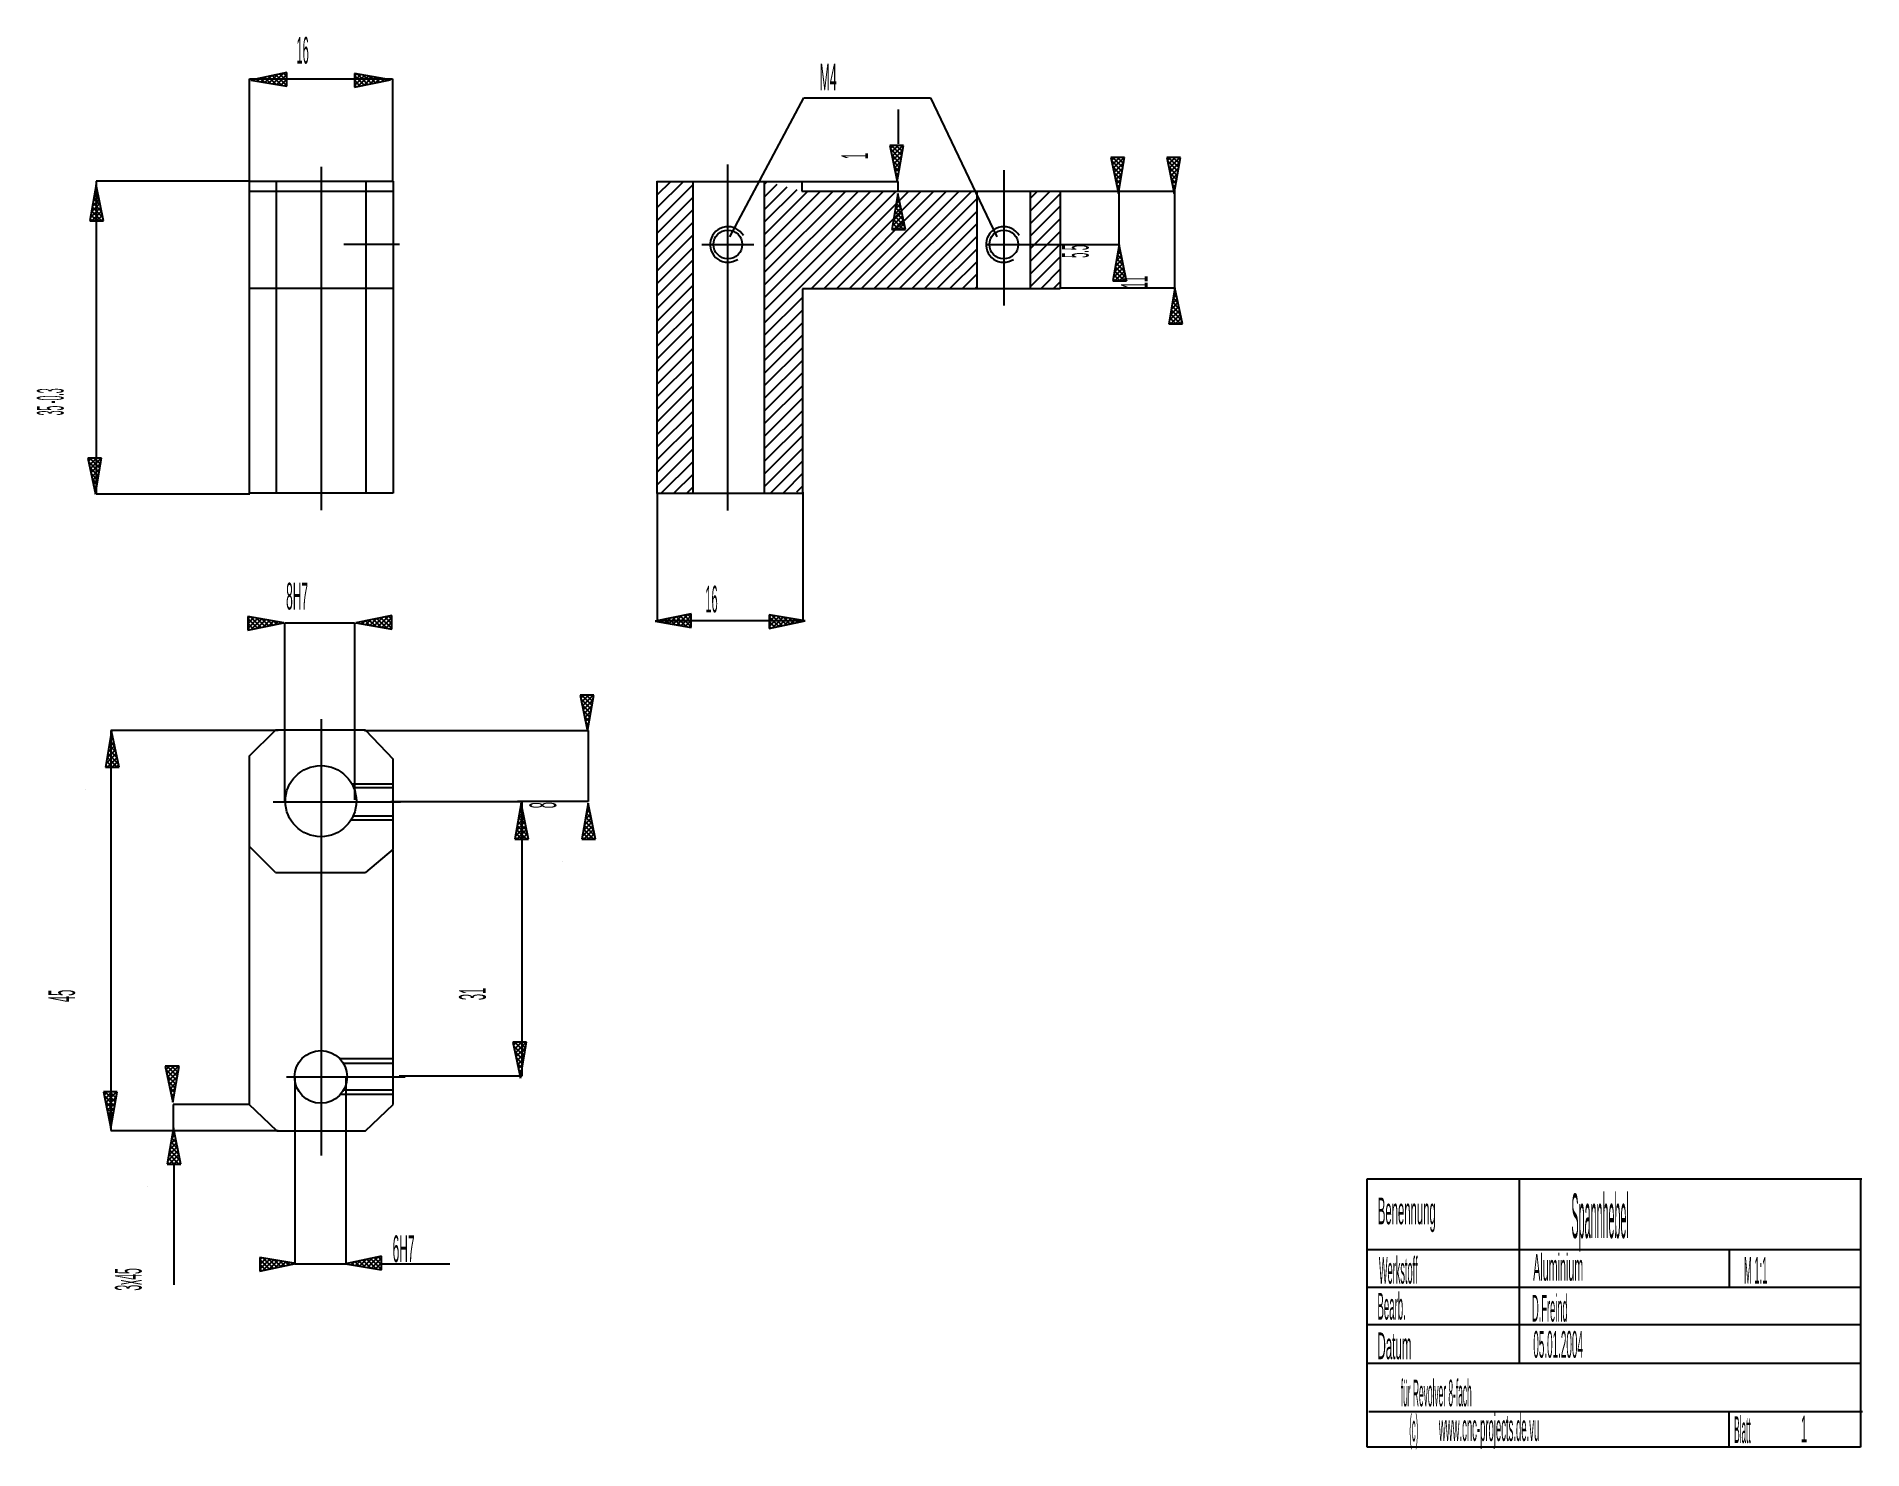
# Model space of a CAD drawing. Extents: x 3.02 to 11.09, y 0.36 to 6.6.
import ezdxf

# ---------------------------------------------------------------- set-up
doc = ezdxf.new("R2010")
doc.units = 0
doc.header["$LTSCALE"] = 10
doc.linetypes.add('DASHDOT', pattern=[1, 0.5, -0.25, 0, -0.25])
doc.layers.add('1', color=1, linetype='CONTINUOUS')

msp = doc.modelspace()

# ---------------------------------------------------------------- linework, layer by layer
at = {"layer": '1', "color": 0, "linetype": 'CONTINUOUS'}
for p, q in [((3.9588, 5.9626), (3.9588, 6.4147)), ((3.9588, 6.4147), (4.5912, 6.4147)), ((4.1244, 6.4432), (3.9651, 6.41)), ((4.1244, 6.4432), (3.9651, 6.41)), ((3.9651, 6.41), (3.9651, 6.41)), ((3.9651, 6.41), (4.1244, 6.3828)), ((3.9651, 6.41), (3.9651, 6.41)), ((3.9651, 6.41), (4.1244, 6.3828)), ((3.9775, 6.4079), (3.9736, 6.4118)), ((3.9775, 6.4079), (3.9736, 6.4118)), ((3.9789, 6.4129), (3.9744, 6.4084)), ((3.9789, 6.4129), (3.9744, 6.4084)), ((4.0025, 6.4036), (3.9907, 6.4153)), ((4.0025, 6.4036), (3.9907, 6.4153)), ((4.005, 6.4183), (3.9921, 6.4054)), ((4.005, 6.4183), (3.9921, 6.4054)), ((4.0274, 6.3994), (4.0078, 6.4189)), ((4.0274, 6.3994), (4.0078, 6.4189)), ((4.0311, 6.4237), (4.0097, 6.4024)), ((4.0311, 6.4237), (4.0097, 6.4024)), ((4.0523, 6.3951), (4.0249, 6.4225)), ((4.0523, 6.3951), (4.0249, 6.4225)), ((4.0572, 6.4292), (4.0273, 6.3994)), ((4.0572, 6.4292), (4.0273, 6.3994)), ((4.0772, 6.3909), (4.042, 6.426)), ((4.0772, 6.3909), (4.042, 6.426)), ((4.0833, 6.4346), (4.045, 6.3963)), ((4.0833, 6.4346), (4.045, 6.3963)), ((4.1021, 6.3866), (4.0591, 6.4296)), ((4.1021, 6.3866), (4.0591, 6.4296)), ((4.1094, 6.4401), (4.0626, 6.3933)), ((4.1094, 6.4401), (4.0626, 6.3933)), ((4.1244, 6.3849), (4.0762, 6.4332)), ((4.1244, 6.3849), (4.0762, 6.4332)), ((4.1244, 6.4344), (4.0803, 6.3903)), ((4.1244, 6.4344), (4.0803, 6.3903)), ((4.1244, 6.4056), (4.0933, 6.4367)), ((4.1244, 6.4056), (4.0933, 6.4367)), ((4.1244, 6.4138), (4.0979, 6.3873)), ((4.1244, 6.4138), (4.0979, 6.3873)), ((4.1244, 6.4263), (4.1104, 6.4403)), ((4.1244, 6.4263), (4.1104, 6.4403)), ((4.1244, 6.3931), (4.1156, 6.3843)), ((4.1244, 6.3931), (4.1156, 6.3843)), ((4.1244, 6.3828), (4.1244, 6.4432)), ((4.1244, 6.3828), (4.1244, 6.4432)), ((4.1244, 6.3828), (4.1244, 6.4432)), ((4.1244, 6.3828), (4.1244, 6.4432)), ((4.5823, 6.411), (4.423, 6.4382)), ((4.423, 6.4382), (4.423, 6.3778)), ((4.423, 6.4382), (4.423, 6.3778)), ((4.5823, 6.411), (4.423, 6.4382)), ((4.423, 6.4382), (4.423, 6.3778)), ((4.423, 6.4382), (4.423, 6.3778)), ((4.4324, 6.4366), (4.423, 6.4273)), ((4.4324, 6.4366), (4.423, 6.4273)), ((4.45, 6.4336), (4.423, 6.4066)), ((4.45, 6.4336), (4.423, 6.4066)), ((4.4677, 6.4306), (4.423, 6.386)), ((4.4677, 6.4306), (4.423, 6.386)), ((4.4658, 6.3867), (4.423, 6.4294)), ((4.4658, 6.3867), (4.423, 6.4294)), ((4.423, 6.3778), (4.5823, 6.411)), ((4.423, 6.3778), (4.5823, 6.411)), ((4.4487, 6.3831), (4.423, 6.4088)), ((4.4487, 6.3831), (4.423, 6.4088)), ((4.4316, 6.3796), (4.423, 6.3881)), ((4.4316, 6.3796), (4.423, 6.3881)), ((4.4829, 6.3903), (4.4374, 6.4357)), ((4.4829, 6.3903), (4.4374, 6.4357)), ((4.4853, 6.4276), (4.4388, 6.3811)), ((4.4853, 6.4276), (4.4388, 6.3811)), ((4.5, 6.3938), (4.4623, 6.4315)), ((4.5, 6.3938), (4.4623, 6.4315)), ((4.5029, 6.4246), (4.4649, 6.3865)), ((4.5029, 6.4246), (4.4649, 6.3865)), ((4.517, 6.3974), (4.4872, 6.4272)), ((4.517, 6.3974), (4.4872, 6.4272)), ((4.5206, 6.4215), (4.491, 6.392)), ((4.5206, 6.4215), (4.491, 6.392)), ((4.5341, 6.401), (4.5121, 6.423)), ((4.5341, 6.401), (4.5121, 6.423)), ((4.5382, 6.4185), (4.5171, 6.3974)), ((4.5382, 6.4185), (4.5171, 6.3974)), ((4.5512, 6.4045), (4.537, 6.4187)), ((4.5512, 6.4045), (4.537, 6.4187)), ((4.5559, 6.4155), (4.5432, 6.4028)), ((4.5559, 6.4155), (4.5432, 6.4028)), ((4.5683, 6.4081), (4.5619, 6.4145)), ((4.5683, 6.4081), (4.5619, 6.4145)), ((4.5735, 6.4125), (4.5693, 6.4083)), ((4.5735, 6.4125), (4.5693, 6.4083)), ((4.5823, 6.411), (4.5823, 6.411)), ((4.5823, 6.411), (4.5823, 6.411)), ((4.5912, 6.4147), (4.5912, 5.9649)), ((6.0832, 5.7163), (6.4106, 6.3314)), ((6.4106, 6.3314), (6.9707, 6.3314)), ((6.9707, 6.3314), (7.2636, 5.7163)), ((6.8289, 6.1285), (6.8289, 6.2796)), ((6.8505, 6.1212), (6.7901, 6.1212)), ((6.7901, 6.1212), (6.8233, 5.9619)), ((6.8505, 6.1212), (6.7901, 6.1212)), ((6.8071, 6.1212), (6.793, 6.1072)), ((6.8399, 6.059), (6.7934, 6.1055)), ((6.8277, 6.1212), (6.7966, 6.0901)), ((6.8429, 6.0766), (6.7983, 6.1212)), ((6.8369, 6.0413), (6.7988, 6.0794)), ((6.8484, 6.1212), (6.8002, 6.073)), ((6.8467, 6.0989), (6.8037, 6.0559)), ((6.8424, 6.074), (6.8073, 6.0388)), ((6.8459, 6.0943), (6.8189, 6.1212)), ((6.8233, 5.9619), (6.8505, 6.1212)), ((6.8489, 6.1119), (6.8396, 6.1212)), ((7.8286, 6.0681), (7.7682, 6.0681)), ((7.7682, 6.0681), (7.8014, 5.9088)), ((7.8286, 6.0681), (7.7682, 6.0681)), ((7.7852, 6.0681), (7.7711, 6.054)), ((7.8058, 6.0681), (7.7747, 6.0369)), ((7.821, 6.0234), (7.7764, 6.0681)), ((7.8265, 6.0681), (7.7783, 6.0198)), ((7.824, 6.0411), (7.7971, 6.0681)), ((7.8014, 5.9088), (7.8286, 6.0681)), ((7.827, 6.0587), (7.8177, 6.0681)), ((8.0753, 6.0681), (8.0149, 6.0681)), ((8.0149, 6.0681), (8.0481, 5.9088)), ((8.0753, 6.0681), (8.0149, 6.0681)), ((8.0319, 6.0681), (8.0178, 6.054)), ((8.0525, 6.0681), (8.0214, 6.0369)), ((8.0677, 6.0234), (8.0231, 6.0681)), ((8.0732, 6.0681), (8.025, 6.0198)), ((8.0707, 6.0411), (8.0438, 6.0681)), ((8.0481, 5.9088), (8.0753, 6.0681)), ((8.0737, 6.0587), (8.0644, 6.0681)), ((6.8339, 6.0237), (6.8043, 6.0533)), ((6.8309, 6.006), (6.8097, 6.0272)), ((6.8382, 6.0491), (6.8109, 6.0217)), ((6.834, 6.0242), (6.8144, 6.0047)), ((6.8278, 5.9884), (6.8152, 6.0011)), ((6.8297, 5.9993), (6.818, 5.9876)), ((6.8248, 5.9708), (6.8206, 5.975)), ((6.8255, 5.9744), (6.8215, 5.9705)), ((7.818, 6.0058), (7.7715, 6.0523)), ((7.815, 5.9882), (7.7769, 6.0262)), ((7.8248, 6.0457), (7.7818, 6.0028)), ((7.812, 5.9705), (7.7824, 6.0001)), ((7.8206, 6.0208), (7.7854, 5.9857)), ((7.8163, 5.9959), (7.789, 5.9686)), ((8.0647, 6.0058), (8.0182, 6.0523)), ((8.0617, 5.9882), (8.0236, 6.0262)), ((8.0715, 6.0457), (8.0285, 6.0028)), ((8.0587, 5.9705), (8.0291, 6.0001)), ((8.0673, 6.0208), (8.0321, 5.9857)), ((8.063, 5.9959), (8.0357, 5.9686)), ((3.2809, 5.9469), (3.2538, 5.7876)), ((3.291, 5.8987), (3.2689, 5.8766)), ((3.2874, 5.9158), (3.2732, 5.9016)), ((3.2947, 5.8809), (3.2733, 5.9023)), ((3.2893, 5.907), (3.2763, 5.9199)), ((3.2839, 5.9329), (3.2774, 5.9265)), ((3.2838, 5.9331), (3.2793, 5.9376)), ((3.2809, 5.9469), (3.2809, 5.9469)), ((3.3142, 5.7876), (3.2809, 5.9469)), ((3.9588, 5.9626), (3.2815, 5.9626)), ((3.2815, 5.9626), (3.2815, 4.5812)), ((3.9588, 4.5834), (3.9588, 5.9626)), ((3.9588, 5.9626), (4.5943, 5.9626)), ((3.9603, 5.9193), (4.5937, 5.9193)), ((4.077, 5.9651), (4.077, 4.5839)), ((4.4732, 5.9651), (4.4732, 4.5839)), ((4.5943, 5.9626), (4.5943, 4.5834)), ((5.8782, 5.9621), (5.7611, 5.845)), ((5.8221, 5.9616), (5.7611, 5.9006)), ((5.7611, 5.9611), (6.4021, 5.9611)), ((5.7659, 5.9611), (5.7611, 5.9563)), ((5.9189, 5.9471), (5.7612, 5.7894)), ((5.7619, 4.5818), (5.7619, 5.9623)), ((5.9189, 5.9624), (5.9189, 4.583)), ((6.2356, 5.9624), (6.2356, 4.583)), ((6.2469, 5.9594), (6.2356, 5.9482)), ((6.2909, 5.9478), (6.2356, 5.8925)), ((6.335, 5.9362), (6.2356, 5.8368)), ((6.3791, 5.9246), (6.2356, 5.7812)), ((6.8184, 5.9186), (6.2356, 5.3357)), ((6.7628, 5.9186), (6.2356, 5.3914)), ((6.7071, 5.9186), (6.2356, 5.4471)), ((6.6514, 5.9186), (6.2356, 5.5028)), ((6.5957, 5.9185), (6.2356, 5.5585)), ((6.54, 5.9185), (6.2356, 5.6141)), ((6.4843, 5.9185), (6.2356, 5.6698)), ((6.4287, 5.9185), (6.2356, 5.7255)), ((6.4021, 5.9611), (6.4021, 5.9185)), ((6.4021, 5.9611), (6.8262, 5.9611)), ((6.4021, 5.9476), (6.4021, 5.9476)), ((6.4021, 5.9185), (7.5441, 5.9185)), ((6.8741, 5.9186), (6.4431, 5.4875)), ((6.9298, 5.9186), (6.4988, 5.4876)), ((6.9855, 5.9186), (6.5545, 5.4876)), ((7.0412, 5.9186), (6.6102, 5.4876)), ((7.0969, 5.9186), (6.6659, 5.4877)), ((7.1525, 5.9186), (6.7217, 5.4877)), ((6.826, 5.9089), (6.7988, 5.7496)), ((6.829, 5.8949), (6.8225, 5.8885)), ((6.8233, 5.9619), (6.8233, 5.9619)), ((6.8289, 5.8951), (6.8244, 5.8996)), ((6.826, 5.9089), (6.826, 5.9089)), ((6.8592, 5.7496), (6.826, 5.9089)), ((6.8262, 5.9611), (6.8262, 5.921)), ((7.1748, 5.9186), (7.1748, 5.488)), ((7.4114, 5.9186), (7.4114, 5.488)), ((7.4994, 5.9186), (7.4114, 5.8305)), ((7.4438, 5.9186), (7.4114, 5.8862)), ((7.5441, 5.9075), (7.4114, 5.7749)), ((7.5441, 5.9185), (7.5441, 5.4875)), ((7.5441, 5.9185), (8.049, 5.9185)), ((7.809, 5.9529), (7.7878, 5.974)), ((7.8121, 5.971), (7.7925, 5.9515)), ((7.806, 5.9352), (7.7933, 5.9479)), ((7.8078, 5.9461), (7.7961, 5.9344)), ((7.8029, 5.9176), (7.7987, 5.9218)), ((7.8036, 5.9212), (7.7997, 5.9173)), ((7.8014, 5.9088), (7.8014, 5.9088)), ((7.8041, 5.6836), (7.8041, 5.9194)), ((8.0557, 5.9529), (8.0345, 5.974)), ((8.0588, 5.971), (8.0392, 5.9515)), ((8.0526, 5.9352), (8.04, 5.9479)), ((8.0545, 5.9461), (8.0428, 5.9344)), ((8.0496, 5.9176), (8.0454, 5.9218)), ((8.0503, 5.9212), (8.0464, 5.9173)), ((8.0481, 5.9088), (8.0481, 5.9088)), ((8.049, 5.9185), (8.049, 5.4897)), ((3.3017, 5.8474), (3.2562, 5.8019)), ((3.2847, 5.7876), (3.2583, 5.8141)), ((3.2981, 5.8645), (3.2604, 5.8268)), ((3.3054, 5.7876), (3.2613, 5.8317)), ((3.3052, 5.8303), (3.2625, 5.7876)), ((3.311, 5.8026), (3.2643, 5.8494)), ((3.2946, 5.8816), (3.2647, 5.8517)), ((3.3056, 5.8287), (3.2673, 5.867)), ((3.3001, 5.8548), (3.2703, 5.8846)), ((3.3088, 5.8132), (3.2832, 5.7876)), ((5.9189, 5.8914), (5.7612, 5.7337)), ((5.9189, 5.8358), (5.7612, 5.6781)), ((7.1748, 5.8852), (6.7774, 5.4877)), ((6.8432, 5.8265), (6.8055, 5.7889)), ((6.8396, 5.8436), (6.8098, 5.8138)), ((6.8507, 5.7907), (6.8124, 5.829)), ((6.8361, 5.8607), (6.814, 5.8387)), ((6.8452, 5.8168), (6.8154, 5.8467)), ((6.8325, 5.8778), (6.8183, 5.8636)), ((6.8398, 5.8429), (6.8184, 5.8643)), ((6.8343, 5.869), (6.8214, 5.882)), ((7.1748, 5.8295), (6.8331, 5.4878)), ((7.544, 5.8518), (7.4114, 5.7192)), ((3.2538, 5.7876), (3.3142, 5.7876)), ((3.2538, 5.7876), (3.3142, 5.7876)), ((3.2641, 5.7876), (3.2553, 5.7964)), ((3.3124, 5.7962), (3.3038, 5.7876)), ((5.9189, 5.7801), (5.7613, 5.6224)), ((6.7988, 5.7496), (6.8592, 5.7496)), ((6.7988, 5.7496), (6.8592, 5.7496)), ((6.8092, 5.7496), (6.8004, 5.7585)), ((6.8468, 5.8094), (6.8013, 5.764)), ((6.8298, 5.7496), (6.8034, 5.7761)), ((6.8505, 5.7496), (6.8064, 5.7937)), ((6.8503, 5.7924), (6.8076, 5.7496)), ((6.8561, 5.7646), (6.8094, 5.8114)), ((6.8539, 5.7753), (6.8283, 5.7496)), ((6.8575, 5.7582), (6.8489, 5.7496)), ((7.1748, 5.7738), (6.8888, 5.4878)), ((7.544, 5.7961), (7.4114, 5.6635)), ((7.5439, 5.7404), (7.4114, 5.6078)), ((5.9189, 5.7244), (5.7613, 5.5668)), ((5.9189, 5.6687), (5.7613, 5.5111)), ((7.1748, 5.7181), (6.9445, 5.4879)), ((7.1748, 5.6625), (7.0002, 5.4879)), ((7.4, 5.6836), (7.8041, 5.6836)), ((7.5439, 5.6847), (7.4114, 5.5521)), ((7.8041, 5.6819), (7.777, 5.5226)), ((7.8125, 5.642), (7.7995, 5.6549)), ((7.8071, 5.6678), (7.8007, 5.6614)), ((7.807, 5.6681), (7.8026, 5.6725)), ((7.8041, 5.6819), (7.8041, 5.6819)), ((7.8374, 5.5226), (7.8041, 5.6819)), ((5.9189, 5.613), (5.7614, 5.4555)), ((7.1748, 5.6068), (7.0559, 5.4879)), ((7.5439, 5.6289), (7.4114, 5.4965)), ((7.5438, 5.5732), (7.4592, 5.4886)), ((7.8249, 5.5824), (7.7794, 5.5369)), ((7.8213, 5.5995), (7.7837, 5.5618)), ((7.8342, 5.5376), (7.7875, 5.5843)), ((7.8178, 5.6166), (7.7879, 5.5867)), ((7.8288, 5.5637), (7.7905, 5.602)), ((7.8142, 5.6336), (7.7922, 5.6116)), ((7.8233, 5.5898), (7.7935, 5.6196)), ((7.8106, 5.6507), (7.7964, 5.6365)), ((7.8179, 5.6159), (7.7965, 5.6372)), ((5.9189, 5.5574), (5.7614, 5.3999)), ((5.9189, 5.5017), (5.7615, 5.3442)), ((7.1748, 5.5511), (7.1117, 5.488)), ((7.1748, 5.4954), (7.1674, 5.488)), ((7.5438, 5.5175), (7.5156, 5.4893)), ((7.777, 5.5226), (7.8374, 5.5226)), ((7.777, 5.5226), (7.8374, 5.5226)), ((7.7873, 5.5226), (7.7785, 5.5314)), ((7.8079, 5.5226), (7.7815, 5.549)), ((7.8286, 5.5226), (7.7845, 5.5667)), ((7.8285, 5.5653), (7.7857, 5.5226)), ((7.832, 5.5482), (7.8064, 5.5226)), ((7.8356, 5.5311), (7.827, 5.5226)), ((8.0508, 5.4912), (8.0237, 5.3319)), ((8.0508, 5.4912), (8.0508, 5.4912)), ((8.0841, 5.3319), (8.0508, 5.4912)), ((3.9603, 5.4893), (4.5937, 5.4893)), ((5.9189, 5.446), (5.7615, 5.2886)), ((6.4039, 5.4483), (6.2356, 5.2801)), ((7.5441, 5.4875), (6.4038, 5.4875)), ((6.4038, 5.4875), (6.4038, 4.5818)), ((8.049, 5.4897), (7.5438, 5.4897)), ((8.0645, 5.4259), (8.0346, 5.396)), ((8.0755, 5.373), (8.0372, 5.4113)), ((8.0609, 5.443), (8.0388, 5.4209)), ((8.07, 5.3991), (8.0402, 5.4289)), ((8.0573, 5.4601), (8.0431, 5.4458)), ((8.0646, 5.4252), (8.0432, 5.4466)), ((8.0592, 5.4513), (8.0462, 5.4642)), ((8.0538, 5.4771), (8.0473, 5.4707)), ((8.0537, 5.4774), (8.0492, 5.4818)), ((5.9189, 5.3903), (5.7615, 5.2329)), ((5.9189, 5.3347), (5.7616, 5.1773)), ((6.4041, 5.3928), (6.2356, 5.2244)), ((6.4042, 5.3373), (6.2356, 5.1687)), ((8.0237, 5.3319), (8.0841, 5.3319)), ((8.0237, 5.3319), (8.0841, 5.3319)), ((8.034, 5.3319), (8.0252, 5.3407)), ((8.0716, 5.3917), (8.0261, 5.3462)), ((8.0546, 5.3319), (8.0282, 5.3583)), ((8.068, 5.4088), (8.0303, 5.3711)), ((8.0753, 5.3319), (8.0312, 5.376)), ((8.0751, 5.3746), (8.0324, 5.3319)), ((8.0809, 5.3469), (8.0342, 5.3936)), ((8.0787, 5.3575), (8.0531, 5.3319)), ((8.0823, 5.3404), (8.0737, 5.3319)), ((5.9189, 5.279), (5.7616, 5.1216)), ((6.4044, 5.2818), (6.2356, 5.113)), ((5.9189, 5.2233), (5.7616, 5.066)), ((5.9189, 5.1676), (5.7617, 5.0104)), ((6.4046, 5.2263), (6.2356, 5.0574)), ((6.4048, 5.1708), (6.2356, 5.0017)), ((5.9189, 5.1119), (5.7617, 4.9547)), ((6.405, 5.1154), (6.2356, 4.946)), ((5.9189, 5.0563), (5.7617, 4.8991)), ((6.4052, 5.0599), (6.2356, 4.8903)), ((5.9189, 5.0006), (5.7618, 4.8434)), ((5.9189, 4.9449), (5.7618, 4.7878)), ((6.4053, 5.0044), (6.2356, 4.8346)), ((6.4055, 4.9489), (6.2356, 4.779)), ((5.9189, 4.8892), (5.7618, 4.7322)), ((6.4057, 4.8934), (6.2356, 4.7233)), ((5.9189, 4.8336), (5.7619, 4.6765)), ((5.9189, 4.7779), (5.7619, 4.6209)), ((6.4059, 4.8379), (6.2356, 4.6676)), ((6.4061, 4.7824), (6.2356, 4.6119)), ((3.3054, 4.7388), (3.245, 4.7388)), ((3.245, 4.7388), (3.2782, 4.5796)), ((3.3054, 4.7388), (3.245, 4.7388)), ((3.262, 4.7388), (3.2479, 4.7248)), ((3.2948, 4.6766), (3.2483, 4.7231)), ((3.2826, 4.7388), (3.2515, 4.7077)), ((3.2978, 4.6942), (3.2532, 4.7388)), ((3.2918, 4.659), (3.2537, 4.697)), ((3.3033, 4.7388), (3.2551, 4.6906)), ((3.3016, 4.7165), (3.2586, 4.6736)), ((3.2974, 4.6916), (3.2622, 4.6565)), ((3.3008, 4.7119), (3.2738, 4.7388)), ((3.2782, 4.5796), (3.3054, 4.7388)), ((3.3038, 4.7295), (3.2945, 4.7388)), ((5.9189, 4.7222), (5.7786, 4.5819)), ((6.4062, 4.7269), (6.2632, 4.5838)), ((3.2888, 4.6413), (3.2592, 4.6709)), ((3.2858, 4.6237), (3.2646, 4.6448)), ((3.2931, 4.6667), (3.2658, 4.6394)), ((3.2889, 4.6418), (3.2693, 4.6223)), ((3.2827, 4.606), (3.2701, 4.6187)), ((3.2846, 4.6169), (3.2729, 4.6052)), ((5.9189, 4.6665), (5.8347, 4.5823)), ((5.9189, 4.6108), (5.8909, 4.5828)), ((6.4064, 4.6714), (6.3206, 4.5856)), ((6.4066, 4.6159), (6.378, 4.5873)), ((3.2797, 4.5884), (3.2755, 4.5926)), ((3.2804, 4.592), (3.2765, 4.5881)), ((3.2782, 4.5796), (3.2782, 4.5796)), ((3.2815, 4.5812), (3.9606, 4.5812)), ((4.5943, 4.5834), (3.9588, 4.5834)), ((6.4038, 4.5818), (5.7619, 4.5818)), ((5.7619, 4.5818), (5.7619, 4.0208)), ((6.4067, 4.0208), (6.4067, 4.5881)), ((4.1107, 4.0108), (3.9514, 4.038)), ((3.9514, 4.038), (3.9514, 3.9776)), ((3.9514, 4.038), (3.9514, 3.9776)), ((4.1107, 4.0108), (3.9514, 4.038)), ((3.9514, 4.038), (3.9514, 3.9776)), ((3.9514, 4.038), (3.9514, 3.9776)), ((4.5884, 4.043), (4.4292, 4.0098)), ((4.5884, 4.043), (4.4292, 4.0098)), ((4.5734, 4.0399), (4.5267, 3.9932)), ((4.5734, 4.0399), (4.5267, 3.9932)), ((4.5884, 4.0261), (4.5744, 4.0401)), ((4.5884, 4.0261), (4.5744, 4.0401)), ((4.5884, 3.9826), (4.5884, 4.043)), ((4.5884, 3.9826), (4.5884, 4.043)), ((4.5884, 3.9826), (4.5884, 4.043)), ((4.5884, 3.9826), (4.5884, 4.043)), ((5.9121, 4.0506), (5.7529, 4.0174)), ((5.9121, 4.0506), (5.7529, 4.0174)), ((5.8449, 4.0366), (5.8151, 4.0068)), ((5.8449, 4.0366), (5.8151, 4.0068)), ((5.871, 4.0421), (5.8328, 4.0038)), ((5.871, 4.0421), (5.8328, 4.0038)), ((5.8898, 3.994), (5.8469, 4.037)), ((5.8898, 3.994), (5.8469, 4.037)), ((5.8971, 4.0475), (5.8504, 4.0008)), ((5.8971, 4.0475), (5.8504, 4.0008)), ((5.9121, 3.9924), (5.8639, 4.0406)), ((5.9121, 3.9924), (5.8639, 4.0406)), ((5.9121, 4.0419), (5.868, 3.9978)), ((5.9121, 4.0419), (5.868, 3.9978)), ((5.9121, 4.013), (5.881, 4.0441)), ((5.9121, 4.013), (5.881, 4.0441)), ((5.9121, 4.0337), (5.8981, 4.0477)), ((5.9121, 4.0337), (5.8981, 4.0477)), ((5.9121, 3.9902), (5.9121, 4.0506)), ((5.9121, 3.9902), (5.9121, 4.0506)), ((5.9121, 3.9902), (5.9121, 4.0506)), ((5.9121, 3.9902), (5.9121, 4.0506)), ((6.4157, 4.0184), (6.2565, 4.0456)), ((6.2565, 4.0456), (6.2565, 3.9852)), ((6.2565, 4.0456), (6.2565, 3.9852)), ((6.4157, 4.0184), (6.2565, 4.0456)), ((6.2565, 4.0456), (6.2565, 3.9852)), ((6.2565, 4.0456), (6.2565, 3.9852)), ((6.2658, 4.044), (6.2565, 4.0347)), ((6.2658, 4.044), (6.2565, 4.0347)), ((6.2834, 4.041), (6.2565, 4.014)), ((6.2834, 4.041), (6.2565, 4.014)), ((6.3011, 4.038), (6.2565, 3.9934)), ((6.3011, 4.038), (6.2565, 3.9934)), ((6.2992, 3.9941), (6.2565, 4.0368)), ((6.2992, 3.9941), (6.2565, 4.0368)), ((6.3163, 3.9977), (6.2708, 4.0432)), ((6.3163, 3.9977), (6.2708, 4.0432)), ((6.3334, 4.0012), (6.2957, 4.0389)), ((6.3334, 4.0012), (6.2957, 4.0389)), ((3.9607, 4.0364), (3.9514, 4.0271)), ((3.9607, 4.0364), (3.9514, 4.0271)), ((3.9783, 4.0334), (3.9514, 4.0065)), ((3.9783, 4.0334), (3.9514, 4.0065)), ((3.996, 4.0304), (3.9514, 3.9858)), ((3.996, 4.0304), (3.9514, 3.9858)), ((3.9941, 3.9865), (3.9514, 4.0292)), ((3.9941, 3.9865), (3.9514, 4.0292)), ((3.9514, 3.9776), (4.1107, 4.0108)), ((3.9514, 3.9776), (4.1107, 4.0108)), ((3.977, 3.983), (3.9514, 4.0086)), ((3.977, 3.983), (3.9514, 4.0086)), ((3.9599, 3.9794), (3.9514, 3.9879)), ((3.9599, 3.9794), (3.9514, 3.9879)), ((4.0112, 3.9901), (3.9657, 4.0356)), ((4.0112, 3.9901), (3.9657, 4.0356)), ((4.0136, 4.0274), (3.9671, 3.9809)), ((4.0136, 4.0274), (3.9671, 3.9809)), ((4.0283, 3.9937), (3.9906, 4.0313)), ((4.0283, 3.9937), (3.9906, 4.0313)), ((4.0313, 4.0244), (3.9932, 3.9863)), ((4.0313, 4.0244), (3.9932, 3.9863)), ((4.0454, 3.9972), (4.0155, 4.0271)), ((4.0454, 3.9972), (4.0155, 4.0271)), ((4.0489, 4.0214), (4.0193, 3.9918)), ((4.0489, 4.0214), (4.0193, 3.9918)), ((4.0625, 4.0008), (4.0404, 4.0228)), ((4.0625, 4.0008), (4.0404, 4.0228)), ((4.0666, 4.0184), (4.0454, 3.9972)), ((4.0666, 4.0184), (4.0454, 3.9972)), ((4.0796, 4.0043), (4.0653, 4.0186)), ((4.0796, 4.0043), (4.0653, 4.0186)), ((4.0842, 4.0154), (4.0715, 4.0027)), ((4.0842, 4.0154), (4.0715, 4.0027)), ((4.0966, 4.0079), (4.0902, 4.0143)), ((4.0966, 4.0079), (4.0902, 4.0143)), ((4.1018, 4.0123), (4.0976, 4.0081)), ((4.1018, 4.0123), (4.0976, 4.0081)), ((4.1107, 4.0108), (4.1107, 4.0108)), ((4.1107, 4.0108), (4.1107, 4.0108)), ((4.1158, 3.2206), (4.1158, 4.0102)), ((4.1158, 4.0102), (4.4234, 4.0102)), ((4.4234, 4.0102), (4.4234, 3.2279)), ((4.4292, 4.0098), (4.4292, 4.0098)), ((4.4292, 4.0098), (4.5884, 3.9826)), ((4.4292, 4.0098), (4.4292, 4.0098)), ((4.4292, 4.0098), (4.5884, 3.9826)), ((4.4416, 4.0077), (4.4377, 4.0116)), ((4.4416, 4.0077), (4.4377, 4.0116)), ((4.4429, 4.0127), (4.4385, 4.0082)), ((4.4429, 4.0127), (4.4385, 4.0082)), ((4.4665, 4.0034), (4.4548, 4.0152)), ((4.4665, 4.0034), (4.4548, 4.0152)), ((4.469, 4.0181), (4.4561, 4.0052)), ((4.469, 4.0181), (4.4561, 4.0052)), ((4.4914, 3.9992), (4.4719, 4.0187)), ((4.4914, 3.9992), (4.4719, 4.0187)), ((4.4951, 4.0236), (4.4738, 4.0022)), ((4.4951, 4.0236), (4.4738, 4.0022)), ((4.5163, 3.9949), (4.489, 4.0223)), ((4.5163, 3.9949), (4.489, 4.0223)), ((4.5212, 4.029), (4.4914, 3.9992)), ((4.5212, 4.029), (4.4914, 3.9992)), ((4.5412, 3.9907), (4.5061, 4.0259)), ((4.5412, 3.9907), (4.5061, 4.0259)), ((4.5473, 4.0345), (4.509, 3.9962)), ((4.5473, 4.0345), (4.509, 3.9962)), ((4.5661, 3.9864), (4.5231, 4.0294)), ((4.5661, 3.9864), (4.5231, 4.0294)), ((4.5884, 3.9848), (4.5402, 4.033)), ((4.5884, 3.9848), (4.5402, 4.033)), ((4.5884, 4.0343), (4.5443, 3.9902)), ((4.5884, 4.0343), (4.5443, 3.9902)), ((4.5884, 4.0054), (4.5573, 4.0365)), ((4.5884, 4.0054), (4.5573, 4.0365)), ((4.5884, 4.0136), (4.562, 3.9871)), ((4.5884, 4.0136), (4.562, 3.9871)), ((4.5884, 3.993), (4.5796, 3.9841)), ((4.5884, 3.993), (4.5796, 3.9841)), ((5.7529, 4.0174), (5.7529, 4.0174)), ((5.7529, 4.0174), (5.9121, 3.9902)), ((5.7529, 4.0174), (5.7529, 4.0174)), ((5.7529, 4.0174), (5.9121, 3.9902)), ((5.7653, 4.0153), (5.7614, 4.0192)), ((5.7653, 4.0153), (5.7614, 4.0192)), ((5.7619, 4.0208), (6.4067, 4.0208)), ((5.7666, 4.0203), (5.7622, 4.0158)), ((5.7666, 4.0203), (5.7622, 4.0158)), ((5.7902, 4.011), (5.7785, 4.0228)), ((5.7902, 4.011), (5.7785, 4.0228)), ((5.7927, 4.0257), (5.7798, 4.0128)), ((5.7927, 4.0257), (5.7798, 4.0128)), ((5.8151, 4.0068), (5.7956, 4.0263)), ((5.8151, 4.0068), (5.7956, 4.0263)), ((5.8188, 4.0312), (5.7975, 4.0098)), ((5.8188, 4.0312), (5.7975, 4.0098)), ((5.84, 4.0025), (5.8127, 4.0299)), ((5.84, 4.0025), (5.8127, 4.0299)), ((5.8649, 3.9983), (5.8298, 4.0334)), ((5.8649, 3.9983), (5.8298, 4.0334)), ((5.9121, 4.0212), (5.8857, 3.9947)), ((5.9121, 4.0212), (5.8857, 3.9947)), ((5.9121, 4.0006), (5.9033, 3.9917)), ((5.9121, 4.0006), (5.9033, 3.9917)), ((6.2565, 3.9852), (6.4157, 4.0184)), ((6.2565, 3.9852), (6.4157, 4.0184)), ((6.2821, 3.9906), (6.2565, 4.0162)), ((6.2821, 3.9906), (6.2565, 4.0162)), ((6.265, 3.987), (6.2565, 3.9955)), ((6.265, 3.987), (6.2565, 3.9955)), ((6.3187, 4.035), (6.2722, 3.9885)), ((6.3187, 4.035), (6.2722, 3.9885)), ((6.3363, 4.032), (6.2983, 3.9939)), ((6.3363, 4.032), (6.2983, 3.9939)), ((6.3504, 4.0048), (6.3206, 4.0347)), ((6.3504, 4.0048), (6.3206, 4.0347)), ((6.354, 4.029), (6.3244, 3.9994)), ((6.354, 4.029), (6.3244, 3.9994)), ((6.3675, 4.0084), (6.3455, 4.0304)), ((6.3675, 4.0084), (6.3455, 4.0304)), ((6.3716, 4.026), (6.3505, 4.0048)), ((6.3716, 4.026), (6.3505, 4.0048)), ((6.3846, 4.0119), (6.3704, 4.0262)), ((6.3846, 4.0119), (6.3704, 4.0262)), ((6.3893, 4.0229), (6.3766, 4.0103)), ((6.3893, 4.0229), (6.3766, 4.0103)), ((6.4017, 4.0155), (6.3953, 4.0219)), ((6.4017, 4.0155), (6.3953, 4.0219)), ((6.4069, 4.0199), (6.4027, 4.0157)), ((6.4069, 4.0199), (6.4027, 4.0157)), ((6.4157, 4.0184), (6.4157, 4.0184)), ((6.4157, 4.0184), (6.4157, 4.0184)), ((5.4812, 3.6907), (5.4208, 3.6907)), ((5.4208, 3.6907), (5.454, 3.5314)), ((5.4812, 3.6907), (5.4208, 3.6907)), ((5.4377, 3.6907), (5.4237, 3.6766)), ((5.4705, 3.6284), (5.424, 3.6749)), ((5.4584, 3.6907), (5.4272, 3.6596)), ((5.4735, 3.6461), (5.4289, 3.6907)), ((5.4675, 3.6108), (5.4295, 3.6488)), ((5.479, 3.6907), (5.4308, 3.6425)), ((5.4773, 3.6684), (5.4344, 3.6254)), ((5.4731, 3.6434), (5.4379, 3.6083)), ((5.4766, 3.6637), (5.4496, 3.6907)), ((5.454, 3.5314), (5.4812, 3.6907)), ((5.4796, 3.6813), (5.4702, 3.6907)), ((5.4645, 3.5931), (5.4349, 3.6227)), ((5.4615, 3.5755), (5.4404, 3.5966)), ((5.4689, 3.6185), (5.4415, 3.5912)), ((5.4646, 3.5936), (5.4451, 3.5741)), ((5.4585, 3.5578), (5.4458, 3.5705)), ((5.4604, 3.5687), (5.4486, 3.557)), ((3.3494, 3.5315), (3.3222, 3.3722)), ((3.3595, 3.4833), (3.3374, 3.4613)), ((3.3559, 3.5004), (3.3417, 3.4862)), ((3.3632, 3.4656), (3.3418, 3.4869)), ((3.3577, 3.4917), (3.3448, 3.5046)), ((3.3523, 3.5175), (3.3459, 3.5111)), ((4.0865, 3.535), (3.347, 3.535)), ((3.347, 3.535), (3.347, 1.7657)), ((3.3523, 3.5177), (3.3478, 3.5222)), ((3.3494, 3.5315), (3.3494, 3.5315)), ((3.3826, 3.3722), (3.3494, 3.5315)), ((3.958, 3.4201), (4.0744, 3.5363)), ((4.4726, 3.5363), (4.0744, 3.5363)), ((4.4673, 3.534), (5.1629, 3.534)), ((4.4726, 3.5363), (4.5951, 3.4079)), ((5.1629, 3.534), (5.4564, 3.534)), ((5.4555, 3.5402), (5.4513, 3.5444)), ((5.4561, 3.5438), (5.4522, 3.5399)), ((5.454, 3.5314), (5.454, 3.5314)), ((5.4564, 3.534), (5.4564, 3.2201)), ((3.3701, 3.4321), (3.3247, 3.3866)), ((3.3532, 3.3722), (3.3267, 3.3987)), ((3.3666, 3.4491), (3.3289, 3.4115)), ((3.3739, 3.3722), (3.3297, 3.4164)), ((3.3737, 3.415), (3.331, 3.3722)), ((3.3795, 3.3873), (3.3328, 3.434)), ((3.363, 3.4662), (3.3332, 3.4364)), ((3.374, 3.4134), (3.3358, 3.4516)), ((3.3686, 3.4395), (3.3388, 3.4693)), ((3.3773, 3.3979), (3.3516, 3.3722)), ((3.958, 3.4201), (3.958, 3.0226)), ((4.5951, 3.0103), (4.5951, 3.4079)), ((3.3222, 3.3722), (3.3826, 3.3722)), ((3.3222, 3.3722), (3.3826, 3.3722)), ((3.3325, 3.3722), (3.3237, 3.3811)), ((3.3808, 3.3808), (3.3723, 3.3722)), ((3.2358, 3.2741), (3.2358, 3.2741)), ((3.2358, 3.2741), (3.2358, 3.2741)), ((5.1629, 3.2196), (4.5845, 3.2196)), ((5.16, 3.2125), (5.1328, 3.0532)), ((5.4564, 3.2201), (5.1445, 3.2201)), ((5.17, 3.1643), (5.148, 3.1423)), ((5.1792, 3.1204), (5.1494, 3.1503)), ((5.1665, 3.1814), (5.1522, 3.1672)), ((5.1737, 3.1465), (5.1524, 3.1679)), ((5.1683, 3.1726), (5.1554, 3.1856)), ((5.1629, 3.1985), (5.1565, 3.1921)), ((5.1629, 3.1987), (5.1584, 3.2032)), ((5.16, 3.2125), (5.16, 3.2125)), ((5.1932, 3.0532), (5.16, 3.2125)), ((5.1629, 3.2196), (5.1629, 2.006)), ((5.4567, 3.2125), (5.4295, 3.0532)), ((5.4667, 3.1643), (5.4447, 3.1423)), ((5.4759, 3.1204), (5.4461, 3.1503)), ((5.4632, 3.1814), (5.4489, 3.1672)), ((5.4704, 3.1465), (5.4491, 3.1679)), ((5.465, 3.1726), (5.4521, 3.1856)), ((5.4596, 3.1985), (5.4532, 3.1921)), ((5.4596, 3.1987), (5.4551, 3.2032)), ((5.4567, 3.2125), (5.4567, 3.2125)), ((5.4899, 3.0532), (5.4567, 3.2125)), ((5.1807, 3.113), (5.1352, 3.0676)), ((5.1638, 3.0532), (5.1373, 3.0797)), ((5.1772, 3.1301), (5.1395, 3.0925)), ((5.1844, 3.0532), (5.1403, 3.0973)), ((5.1843, 3.096), (5.1416, 3.0532)), ((5.1901, 3.0683), (5.1433, 3.115)), ((5.1736, 3.1472), (5.1437, 3.1174)), ((5.1846, 3.0943), (5.1464, 3.1326)), ((5.1879, 3.0789), (5.1622, 3.0532)), ((5.4774, 3.113), (5.4319, 3.0676)), ((5.4605, 3.0532), (5.434, 3.0797)), ((5.4739, 3.1301), (5.4362, 3.0925)), ((5.4811, 3.0532), (5.437, 3.0973)), ((5.481, 3.096), (5.4383, 3.0532)), ((5.4868, 3.0683), (5.44, 3.115)), ((5.4703, 3.1472), (5.4404, 3.1174)), ((5.4813, 3.0943), (5.443, 3.1326)), ((5.4846, 3.0789), (5.4589, 3.0532)), ((4.0744, 2.9064), (3.958, 3.0226)), ((3.958, 3.0226), (3.958, 1.8808)), ((4.5951, 3.0103), (4.4726, 2.9064)), ((4.5951, 1.8808), (4.5951, 3.0062)), ((5.1328, 3.0532), (5.1932, 3.0532)), ((5.1328, 3.0532), (5.1932, 3.0532)), ((5.1431, 3.0532), (5.1343, 3.0621)), ((5.1914, 3.0618), (5.1829, 3.0532)), ((5.4295, 3.0532), (5.4899, 3.0532)), ((5.4295, 3.0532), (5.4899, 3.0532)), ((5.4398, 3.0532), (5.431, 3.0621)), ((5.4881, 3.0618), (5.4796, 3.0532)), ((4.0744, 2.9064), (4.4726, 2.9064)), ((5.3431, 2.9551), (5.3431, 2.9551)), ((5.3431, 2.9551), (5.3431, 2.9551)), ((5.1845, 2.1564), (5.1241, 2.1564)), ((5.1241, 2.1564), (5.1573, 1.9971)), ((5.1845, 2.1564), (5.1241, 2.1564)), ((5.141, 2.1564), (5.127, 2.1424)), ((5.1738, 2.0941), (5.1273, 2.1406)), ((5.1617, 2.1564), (5.1306, 2.1253)), ((5.1769, 2.1118), (5.1322, 2.1564)), ((5.1708, 2.0765), (5.1328, 2.1145)), ((5.1823, 2.1564), (5.1341, 2.1082)), ((5.1807, 2.1341), (5.1377, 2.0911)), ((5.1764, 2.1092), (5.1412, 2.074)), ((5.1799, 2.1294), (5.1529, 2.1564)), ((5.1573, 1.9971), (5.1845, 2.1564)), ((5.1829, 2.1471), (5.1736, 2.1564)), ((3.6478, 2.05), (3.5873, 2.05)), ((3.5873, 2.05), (3.6206, 1.8908)), ((3.6478, 2.05), (3.5873, 2.05)), ((3.6043, 2.05), (3.5903, 2.036)), ((3.6371, 1.9878), (3.5906, 2.0343)), ((3.625, 2.05), (3.5938, 2.0189)), ((3.6401, 2.0054), (3.5955, 2.05)), ((3.6456, 2.05), (3.5974, 2.0018)), ((3.6439, 2.0277), (3.601, 1.9848)), ((3.6432, 2.0231), (3.6162, 2.05)), ((3.6206, 1.8908), (3.6478, 2.05)), ((3.6462, 2.0407), (3.6368, 2.05)), ((5.1678, 2.0588), (5.1382, 2.0884)), ((5.1648, 2.0412), (5.1437, 2.0623)), ((5.1722, 2.0843), (5.1448, 2.0569)), ((5.1679, 2.0594), (5.1484, 2.0398)), ((5.1618, 2.0236), (5.1491, 2.0362)), ((5.1637, 2.0344), (5.1519, 2.0227)), ((3.6341, 1.9702), (3.5961, 2.0082)), ((3.6311, 1.9525), (3.6015, 1.9821)), ((3.6397, 2.0028), (3.6045, 1.9677)), ((3.6281, 1.9349), (3.607, 1.956)), ((3.6354, 1.9779), (3.6081, 1.9506)), ((3.6312, 1.953), (3.6117, 1.9335)), ((4.1598, 2.0028), (4.1598, 1.1767)), ((4.3868, 1.1767), (4.3868, 2.0028)), ((5.1629, 2.006), (4.6211, 2.006)), ((5.1588, 2.0059), (5.1546, 2.0101)), ((5.1594, 2.0095), (5.1555, 2.0056)), ((5.1573, 1.9971), (5.1573, 1.9971)), ((3.3739, 1.9361), (3.3135, 1.9361)), ((3.3135, 1.9361), (3.3467, 1.7768)), ((3.3739, 1.9361), (3.3135, 1.9361)), ((3.3304, 1.9361), (3.3164, 1.9221)), ((3.3633, 1.8739), (3.3168, 1.9204)), ((3.3511, 1.9361), (3.32, 1.905)), ((3.3663, 1.8915), (3.3217, 1.9361)), ((3.3602, 1.8562), (3.3222, 1.8943)), ((3.3717, 1.9361), (3.3235, 1.8879)), ((3.3701, 1.9138), (3.3271, 1.8708)), ((3.3572, 1.8386), (3.3276, 1.8682)), ((3.3658, 1.8889), (3.3307, 1.8537)), ((3.3616, 1.864), (3.3342, 1.8366)), ((3.3693, 1.9092), (3.3423, 1.9361)), ((3.3467, 1.7768), (3.3739, 1.9361)), ((3.3723, 1.9268), (3.363, 1.9361)), ((3.6251, 1.9172), (3.6124, 1.9299)), ((3.6269, 1.9281), (3.6152, 1.9164)), ((3.6221, 1.8996), (3.6178, 1.9038)), ((3.6227, 1.9032), (3.6188, 1.8993)), ((3.6206, 1.8908), (3.6206, 1.8908)), ((3.958, 1.8808), (3.6222, 1.8808)), ((3.6222, 1.8808), (3.6222, 1.7662)), ((4.0805, 1.7646), (3.958, 1.8808)), ((4.4726, 1.7646), (4.5951, 1.8808)), ((3.3542, 1.8209), (3.3331, 1.8421)), ((3.3573, 1.8391), (3.3378, 1.8195)), ((3.3512, 1.8033), (3.3385, 1.816)), ((3.3531, 1.8142), (3.3414, 1.8025)), ((3.3482, 1.7856), (3.344, 1.7899)), ((3.3488, 1.7893), (3.3449, 1.7854)), ((3.3467, 1.7768), (3.3467, 1.7768)), ((3.6233, 1.777), (3.5961, 1.6177)), ((3.6233, 1.777), (3.6233, 1.777)), ((3.6565, 1.6177), (3.6233, 1.777)), ((3.347, 1.7657), (4.0865, 1.7657)), ((3.6369, 1.7117), (3.607, 1.6818)), ((3.6479, 1.6588), (3.6096, 1.6971)), ((3.6333, 1.7288), (3.6113, 1.7067)), ((3.6425, 1.6849), (3.6126, 1.7147)), ((3.6298, 1.7459), (3.6155, 1.7316)), ((3.637, 1.711), (3.6157, 1.7324)), ((3.6316, 1.7371), (3.6187, 1.75)), ((3.6262, 1.763), (3.6198, 1.7565)), ((3.6261, 1.7632), (3.6217, 1.7677)), ((4.0805, 1.7646), (4.4726, 1.7646)), ((3.5961, 1.6177), (3.6565, 1.6177)), ((3.5961, 1.6177), (3.6565, 1.6177)), ((3.6064, 1.6177), (3.5976, 1.6265)), ((3.644, 1.6775), (3.5985, 1.632)), ((3.6271, 1.6177), (3.6006, 1.6442)), ((3.6405, 1.6946), (3.6028, 1.6569)), ((3.6477, 1.6177), (3.6036, 1.6618)), ((3.6476, 1.6604), (3.6049, 1.6177)), ((3.6534, 1.6327), (3.6066, 1.6794)), ((3.6511, 1.6433), (3.6255, 1.6177)), ((3.6547, 1.6262), (3.6462, 1.6177)), ((3.6253, 1.6126), (3.6253, 1.0837)), ((8.9008, 0.3661), (8.9008, 1.5529)), ((8.9008, 1.5529), (11.0824, 1.5529)), ((8.9008, 1.5529), (11.0884, 1.5529)), ((8.9008, 1.5529), (11.0824, 1.5529)), ((8.9008, 0.3661), (8.9008, 1.5529)), ((9.5726, 1.5515), (9.5726, 1.2395)), ((11.0824, 1.5529), (11.0824, 0.3661)), ((11.0824, 1.5529), (11.0824, 0.3661)), ((3.5097, 1.5195), (3.5097, 1.5195)), ((3.5097, 1.5195), (3.5097, 1.5195)), ((8.9001, 1.2395), (11.0833, 1.2395)), ((9.5726, 1.2395), (9.5726, 1.0735)), ((10.5011, 1.2395), (10.5011, 1.0735)), ((4.1639, 1.1777), (4.0046, 1.2049)), ((4.0046, 1.2049), (4.0046, 1.1445)), ((4.0046, 1.2049), (4.0046, 1.1445)), ((4.1639, 1.1777), (4.0046, 1.2049)), ((4.0046, 1.2049), (4.0046, 1.1445)), ((4.0046, 1.2049), (4.0046, 1.1445)), ((4.014, 1.2033), (4.0046, 1.194)), ((4.014, 1.2033), (4.0046, 1.194)), ((4.0316, 1.2003), (4.0046, 1.1733)), ((4.0316, 1.2003), (4.0046, 1.1733)), ((4.0492, 1.1973), (4.0046, 1.1527)), ((4.0492, 1.1973), (4.0046, 1.1527)), ((4.0474, 1.1534), (4.0046, 1.1961)), ((4.0474, 1.1534), (4.0046, 1.1961)), ((4.0046, 1.1445), (4.1639, 1.1777)), ((4.0046, 1.1445), (4.1639, 1.1777)), ((4.0303, 1.1498), (4.0046, 1.1755)), ((4.0303, 1.1498), (4.0046, 1.1755)), ((4.0132, 1.1463), (4.0046, 1.1548)), ((4.0132, 1.1463), (4.0046, 1.1548)), ((4.0644, 1.157), (4.019, 1.2025)), ((4.0644, 1.157), (4.019, 1.2025)), ((4.0669, 1.1943), (4.0204, 1.1478)), ((4.0669, 1.1943), (4.0204, 1.1478)), ((4.0815, 1.1605), (4.0439, 1.1982)), ((4.0815, 1.1605), (4.0439, 1.1982)), ((4.0845, 1.1913), (4.0465, 1.1532)), ((4.0845, 1.1913), (4.0465, 1.1532)), ((4.0986, 1.1641), (4.0688, 1.194)), ((4.0986, 1.1641), (4.0688, 1.194)), ((4.1022, 1.1883), (4.0726, 1.1587)), ((4.1022, 1.1883), (4.0726, 1.1587)), ((4.1157, 1.1677), (4.0937, 1.1897)), ((4.1157, 1.1677), (4.0937, 1.1897)), ((4.1198, 1.1852), (4.0987, 1.1641)), ((4.1198, 1.1852), (4.0987, 1.1641)), ((4.1328, 1.1712), (4.1186, 1.1855)), ((4.1328, 1.1712), (4.1186, 1.1855)), ((4.1375, 1.1822), (4.1248, 1.1696)), ((4.1375, 1.1822), (4.1248, 1.1696)), ((4.1499, 1.1748), (4.1435, 1.1812)), ((4.1499, 1.1748), (4.1435, 1.1812)), ((4.1551, 1.1792), (4.1509, 1.175)), ((4.1551, 1.1792), (4.1509, 1.175)), ((4.1598, 1.1767), (4.3868, 1.1767)), ((4.1639, 1.1777), (4.1639, 1.1777)), ((4.1639, 1.1777), (4.1639, 1.1777)), ((4.5428, 1.2099), (4.3835, 1.1767)), ((4.5428, 1.2099), (4.3835, 1.1767)), ((4.3835, 1.1767), (4.3835, 1.1767)), ((4.3835, 1.1767), (4.5428, 1.1495)), ((4.3835, 1.1767), (4.3835, 1.1767)), ((4.3835, 1.1767), (4.5428, 1.1495)), ((4.396, 1.1746), (4.3921, 1.1785)), ((4.396, 1.1746), (4.3921, 1.1785)), ((4.3973, 1.1796), (4.3928, 1.1751)), ((4.3973, 1.1796), (4.3928, 1.1751)), ((4.4209, 1.1703), (4.4091, 1.182)), ((4.4209, 1.1703), (4.4091, 1.182)), ((4.4234, 1.185), (4.4105, 1.1721)), ((4.4234, 1.185), (4.4105, 1.1721)), ((4.4458, 1.1661), (4.4262, 1.1856)), ((4.4458, 1.1661), (4.4262, 1.1856)), ((4.4495, 1.1905), (4.4281, 1.1691)), ((4.4495, 1.1905), (4.4281, 1.1691)), ((4.4707, 1.1618), (4.4433, 1.1892)), ((4.4707, 1.1618), (4.4433, 1.1892)), ((4.4756, 1.1959), (4.4458, 1.1661)), ((4.4756, 1.1959), (4.4458, 1.1661)), ((4.4956, 1.1576), (4.4604, 1.1927)), ((4.4956, 1.1576), (4.4604, 1.1927)), ((4.5017, 1.2013), (4.4634, 1.1631)), ((4.5017, 1.2013), (4.4634, 1.1631)), ((4.5205, 1.1533), (4.4775, 1.1963)), ((4.5205, 1.1533), (4.4775, 1.1963)), ((4.5278, 1.2068), (4.481, 1.1601)), ((4.5278, 1.2068), (4.481, 1.1601)), ((4.5428, 1.1517), (4.4946, 1.1999)), ((4.5428, 1.1517), (4.4946, 1.1999)), ((4.5428, 1.2012), (4.4987, 1.157)), ((4.5428, 1.2012), (4.4987, 1.157)), ((4.5428, 1.1723), (4.5117, 1.2034)), ((4.5428, 1.1723), (4.5117, 1.2034)), ((4.5428, 1.1805), (4.5163, 1.154)), ((4.5428, 1.1805), (4.5163, 1.154)), ((4.5428, 1.193), (4.5288, 1.207)), ((4.5428, 1.193), (4.5288, 1.207)), ((4.5428, 1.1598), (4.534, 1.151)), ((4.5428, 1.1598), (4.534, 1.151)), ((4.5418, 1.1761), (4.8445, 1.1761)), ((4.5428, 1.1495), (4.5428, 1.2099)), ((4.5428, 1.1495), (4.5428, 1.2099)), ((4.5428, 1.1495), (4.5428, 1.2099)), ((4.5428, 1.1495), (4.5428, 1.2099)), ((8.9001, 1.0735), (11.0833, 1.0735)), ((9.5737, 1.0746), (9.5737, 0.9085)), ((8.9001, 0.9075), (11.0833, 0.9075)), ((9.5737, 0.9085), (9.5737, 0.7365)), ((8.902, 0.7365), (11.0828, 0.7365)), ((8.9077, 0.5239), (11.091, 0.5239)), ((10.4999, 0.5199), (10.4999, 0.3687)), ((11.0824, 0.3661), (8.9008, 0.3661)), ((11.0824, 0.3661), (8.9008, 0.3661))]:
    msp.add_line(p, q, dxfattribs=at)
at = {"layer": '1', "color": 0, "linetype": 'DASHDOT'}
for p, q in [((4.277, 6.0268), (4.277, 4.5091)), ((6.0735, 6.0372), (6.0735, 4.5068)), ((7.2948, 6.0122), (7.2948, 5.4126)), ((4.6226, 5.6836), (4.3759, 5.6836)), ((5.9587, 5.6836), (6.1899, 5.6836)), ((7.215, 5.6836), (7.4, 5.6836)), ((4.2767, 3.5849), (4.2767, 1.655)), ((4.5949, 3.2974), (4.4119, 3.2974)), ((4.4207, 3.2826), (4.5919, 3.2826)), ((4.0638, 3.2193), (4.4981, 3.2193)), ((4.5949, 3.1559), (4.4178, 3.1559)), ((4.4981, 3.2193), (4.6274, 3.2193)), ((4.5949, 3.1382), (4.4089, 3.1382)), ((4.3587, 2.0841), (4.5949, 2.0841)), ((4.3735, 2.0635), (4.5949, 2.0635)), ((4.1234, 2.0036), (4.4385, 2.0036)), ((4.3735, 1.9456), (4.5949, 1.9456)), ((4.4385, 2.0036), (4.648, 2.0036)), ((4.5949, 1.925), (4.3587, 1.925))]:
    msp.add_line(p, q, dxfattribs=at)
at = {"layer": '1', "color": 0, "linetype": 'CONTINUOUS'}
for centre, radius in [((6.0746, 5.683), 0.0636), ((7.2943, 5.683), 0.0636), ((4.2749, 3.2219), 0.157), ((4.2749, 2.0027), 0.1163)]:
    msp.add_circle(centre, radius, dxfattribs=at)
for centre in [(6.0746, 5.683), (7.2943, 5.683)]:
    msp.add_arc(centre, 0.0787, 29.70588, 303.35222, dxfattribs=at)

# ---------------------------------------------------------------- texts
at = {"layer": '1', "color": 0}
for s, height, width, p in [('16', 0.11811, 0.308372, (4.1674, 6.4825)), ('M4', 0.11811, 0.346918, (6.4797, 6.365)), ('8H7', 0.11811, 0.33407, (4.1214, 4.0691)), ('16', 0.11811, 0.308372, (5.9752, 4.0564)), ('Benennung', 0.11811, 0.316938, (8.9482, 1.3514)), ('Spannhebel', 0.19685, 0.180398, (9.8042, 1.2901)), ('6H7', 0.11811, 0.33407, (4.5923, 1.1839)), ('Werkstoff', 0.11811, 0.256977, (8.953, 1.0889)), ('Aluminium', 0.11811, 0.299806, (9.6351, 1.102)), ('M 1:1', 0.11811, 0.262116, (10.567, 1.0889)), ('Bearb.', 0.11811, 0.269825, (8.9464, 0.9298)), ('D.Freind', 0.11811, 0.260189, (9.6299, 0.9209)), ('Datum', 0.11811, 0.323791, (8.9464, 0.7548)), ('05.01.2004', 0.11811, 0.277535, (9.6356, 0.7611)), ('für Revolver 8-fach ', 0.11811, 0.235134, (9.0497, 0.5463)), ('(c)', 0.11811, 0.205581, (9.0874, 0.3912)), ('www.cnc-projects.de.vu', 0.11811, 0.266321, (9.218, 0.3933)), ('Blatt', 0.11811, 0.231279, (10.5235, 0.384)), ('1', 0.1181, 0.308372, (10.819, 0.3873))]:
    msp.add_text(s, height=height, dxfattribs=dict(at, width=width)).set_placement(p)
for s, height, width, p in [('1', 0.1181, 0.308372, (6.6944, 6.0608)), ('5.5', 0.11811, 0.256977, (7.6697, 5.6242)), ('11', 0.11811, 0.308372, (7.9304, 5.4899)), ('35 -0.3', 0.11811, 0.242292, (3.1377, 4.9275)), ('8', 0.1181, 0.308372, (5.3154, 3.1903)), ('45', 0.11811, 0.308372, (3.1881, 2.334)), ('31', 0.11811, 0.308372, (5.0043, 2.3424)), ('3x45', 0.11811, 0.289099, (3.4824, 1.058))]:
    msp.add_text(s, height=height, rotation=90, dxfattribs=dict(at, width=width)).set_placement(p)

doc.saveas('drawing.dxf')
